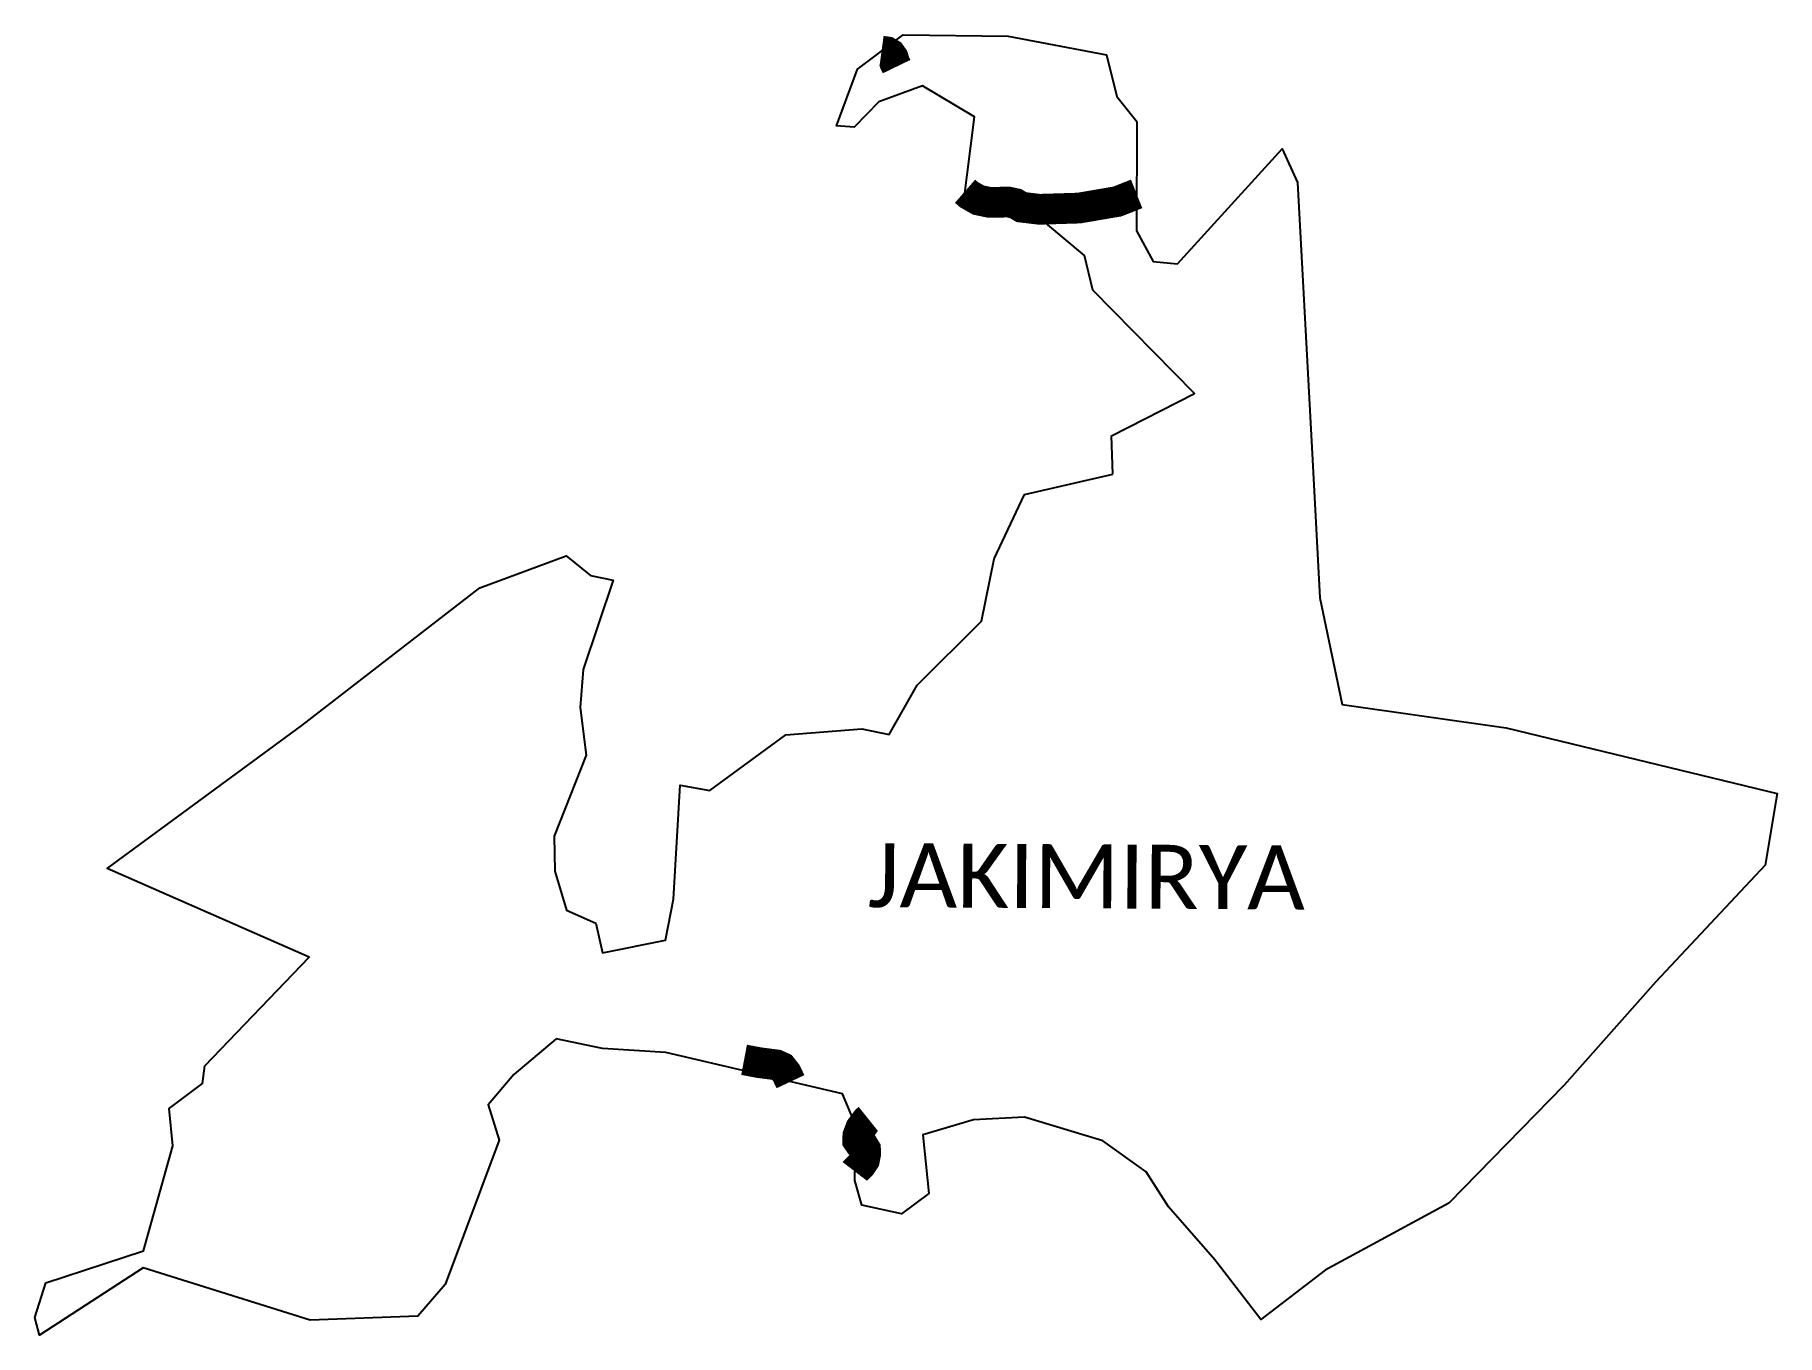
# Model space of a CAD drawing. Header units: metres. Extents: x 314786 to 317620, y 1882632 to 1884747.
import ezdxf

# ---------------------------------------------------------------- set-up
doc = ezdxf.new("R2010")
doc.units = ezdxf.units.M
for name, color, linetype in [('UNPROTECTED', 130, 'Continuous'), ('UNPROTECTED DUE TO CREEK', 150, 'Continuous'), ('village', 3, 'Continuous'), ('VILLAGE NAME', 250, 'Continuous')]:
    doc.layers.add(name, color=color, linetype=linetype)
doc.styles.get("Standard").update_dxf_attribs({"font": 'simplex.shx'})

msp = doc.modelspace()

# ---------------------------------------------------------------- linework, layer by layer
at = {"color": 3, "flags": 128}
msp.add_lwpolyline([(316395.7, 1883999.5), (316539.4, 1884032.4)], dxfattribs=at)
at = {"layer": 'UNPROTECTED', "const_width": 50, "flags": 128}
for points in [[(316187.9, 1884695.3), (316184.8, 1884701.7), (316182.4, 1884709.8), (316178.2, 1884715.8), (316172.3, 1884719.3), (316163.4, 1884720.5)], [(316398.5, 1884465.8), (316391.1, 1884466.7), (316381.3, 1884472.5), (316369.9, 1884475), (316352.6, 1884474.7), (316338.2, 1884474.6), (316321.1, 1884478.2), (316305.5, 1884487.1), (316299.2, 1884492.6)], [(315939.8, 1883079.6), (315964.1, 1883075), (315992.5, 1883071.3), (316001.3, 1883067.3), (316008.4, 1883058.3), (316012.9, 1883049.1), (316015.3, 1883044)], [(316120, 1882897.9), (316121, 1882899.2), (316129.8, 1882907.9), (316135.6, 1882916.7), (316137.5, 1882926), (316137.3, 1882934.1), (316134, 1882939.5), (316127.7, 1882943.9), (316124.7, 1882948.3), (316124.9, 1882956.2), (316129.3, 1882967.9), (316139, 1882981), (316142, 1882983.4)]]:
    msp.add_lwpolyline(points, dxfattribs=at)
at = {"layer": 'UNPROTECTED DUE TO CREEK', "const_width": 50, "flags": 128}
msp.add_lwpolyline([(316398.5, 1884465.8), (316420, 1884463.2), (316484.5, 1884465.2), (316547.1, 1884475.9), (316578.4, 1884488.3)], dxfattribs=at)
at = {"layer": 'village', "color": 3}
for points in [[(316539.4, 1884032.4, 0), (316537.7, 1884094.5, 0), (316672.7, 1884163.6, 0), (316507.2, 1884331.8, 0), (316493.7, 1884387.9, 0), (316430.5, 1884440.7, 0), (316296.6, 1884472, 0), (316314.6, 1884613.6, 0), (316230, 1884664.1, 0), (316158.9, 1884637.9, 0), (316119, 1884597, 0), (316090.4, 1884599, 0), (316124.4, 1884691, 0), (316198.6, 1884747, 0), (316369.3, 1884744.8, 0), (316529.3, 1884714.4, 0), (316546.2, 1884646.9, 0), (316578.6, 1884606.2, 0), (316578.4, 1884428.3, 0), (316605.2, 1884378.5, 0), (316645.1, 1884374.7, 0), (316815, 1884561.7, 0), (316840.3, 1884506.6, 0), (316864.3, 1884055.4, 0), (316876.2, 1883830.9, 0), (316912.5, 1883657.5, 0), (317179.2, 1883619.4, 0), (317620.3, 1883512.6, 0), (317600.5, 1883396, 0), (317422.8, 1883206.4, 0), (317273.7, 1883038.5, 0), (317086, 1882846.3, 0), (316884.8, 1882737.6, 0), (316780.4, 1882657.2, 0), (316705.8, 1882754.1, 0), (316630.4, 1882840.2, 0), (316593.6, 1882897.3, 0), (316523.5, 1882947.6, 0), (316395.8, 1882986.4, 0), (316313, 1882982, 0), (316230.4, 1882957.8, 0), (316240.2, 1882861.9, 0), (316196.1, 1882829.1, 0), (316131.5, 1882843.1, 0), (316119.7, 1882883.2, 0), (316121.6, 1882972.8, 0)], [(316121.6, 1882972.8, 0), (316100.1, 1883024.2, 0), (315812.7, 1883091.3, 0), (315709.7, 1883097.9, 0), (315634, 1883113.8, 0), (315565.2, 1883055.8, 0), (315523.3, 1883006.2, 0), (315541.3, 1882949.1, 0), (315453.8, 1882714, 0), (315409.3, 1882662.8, 0), (315233.8, 1882656.3, 0), (314962.1, 1882741.3, 0), (314793.7, 1882631.6, 0), (314786.1, 1882660.6, 0), (314804, 1882716.7, 0), (314962.7, 1882768.8, 0), (315010.8, 1882939.4, 0), (315004.7, 1883000.3, 0), (315059.1, 1883041.3, 0), (315062.9, 1883069.9, 0), (315232.3, 1883246.8, 0), (314903.8, 1883390.8, 0), (315220.4, 1883623.5, 0), (315510.1, 1883847.4, 0), (315650.5, 1883899.7, 0), (315689.9, 1883867.4, 0), (315727, 1883859.7, 0), (315678.2, 1883714.4, 0), (315673, 1883652.7, 0), (315683.2, 1883575.3, 0), (315630.9, 1883443.4, 0), (315631.9, 1883386.7, 0), (315650.9, 1883322.8, 0), (315698.5, 1883301.7, 0), (315709.5, 1883253.5, 0), (315812, 1883274.1, 0), (315825.2, 1883340.9, 0), (315835.7, 1883526.2, 0), (315884.1, 1883517.8, 0), (316007.9, 1883608.1, 0), (316131.6, 1883617.8, 0), (316176, 1883608.7, 0), (316221.4, 1883689, 0), (316325.9, 1883793.1, 0), (316346.4, 1883894.4, 0), (316395.7, 1883999.5, 0)]]:
    msp.add_polyline3d(points, dxfattribs=at)

# ---------------------------------------------------------------- texts
at = {"layer": 'VILLAGE NAME', "insert": (316141.4, 1883432.1), "char_height": 104.042, "attachment_point": 1, "rotation": 359.6762}
msp.add_mtext_dynamic_manual_height_columns('{\\fCalibri|b0|i0|c0|p34;JAKIMIRYA}', width=1142.412, gutter_width=520.2, heights=[0], dxfattribs=at)

doc.saveas('drawing.dxf')
